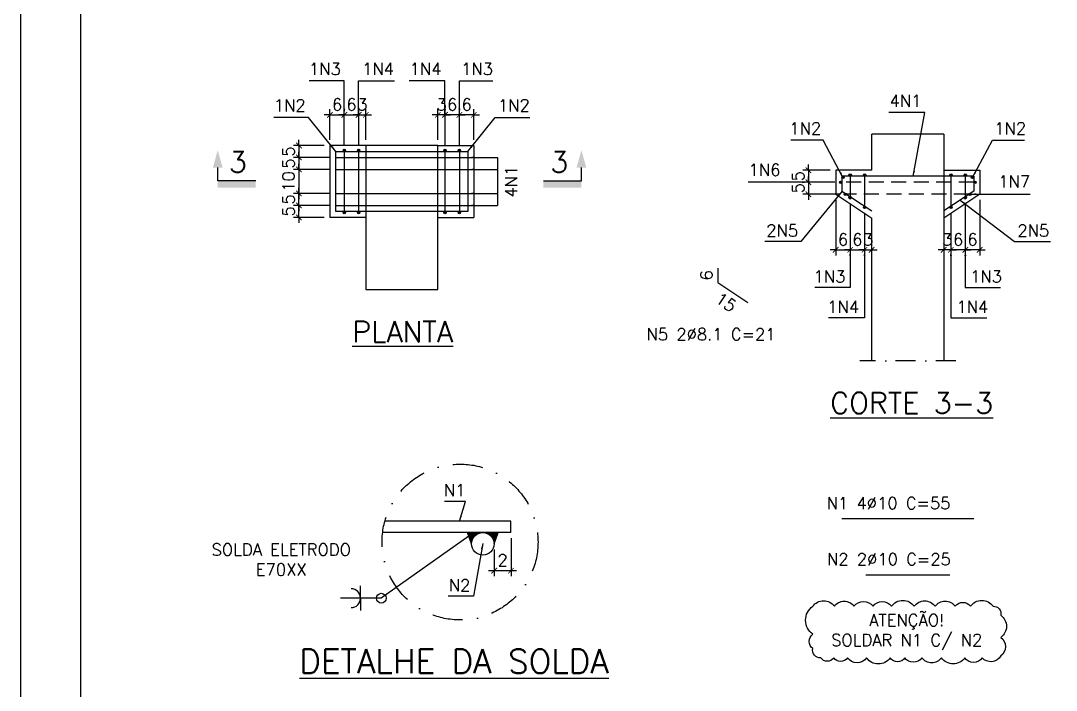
# Model space of a CAD drawing. Header units: centimetres. Extents: x 1658 to 19651, y 8294 to 11444.
# Drawn here: x 9541 to 10836, y 8985 to 9823 of the extents above; entities that cross this region are included whole.
import ezdxf

# ---------------------------------------------------------------- set-up
doc = ezdxf.new("R2010")
doc.units = ezdxf.units.CM
doc.header["$LTSCALE"] = 50
doc.header["$MEASUREMENT"] = 0
doc.header["$PDMODE"] = 67
for name, pattern in [('DASHDOT', [1, 0.5, -0.25, 0, -0.25]), ('DASHDOT2', [0.5, 0.25, -0.125, 0, -0.125]), ('HIDDEN', [0.375, 0.25, -0.125])]:
    doc.linetypes.add(name, pattern=pattern)
for name, color, linetype in [('FORMATO-PRECON', 2, 'Continuous'), ('HACHURAS-PRECON', 1, 'Continuous'), ('IND- CORTE-PRECON', 4, 'Continuous'), ('LINHA CENTRO-PRECON', 1, 'DASHDOT'), ('LINHA-01-PRECON', 1, 'Continuous'), ('LINHA-02-PRECON', 2, 'Continuous'), ('LINHA-03-PRECON', 3, 'Continuous'), ('LINHA-04-PRECON', 4, 'Continuous'), ('TEXTO-20-PRECON', 2, 'Continuous'), ('TEXTO-35-PRECON', 5, 'Continuous'), ('X1', 2, 'Continuous')]:
    doc.layers.add(name, color=color, linetype=linetype)
doc.styles.add('PRECON-ROMANS', font='romans.shx')
doc.styles.add('ROMANS', font='ROMANS.SHX', dxfattribs={"oblique": 15, "height": 3})
doc.styles.get("Standard").update_dxf_attribs({"font": 'romans.shx'})
doc.dimstyles.new('ESC50-50', dxfattribs={"dimscale": 50, "dimtxt": 0.2, "dimasz": 0.15, "dimexe": 0.15, "dimexo": 0.15, "dimgap": 0.08, "dimtad": 1, "dimdec": 1, "dimzin": 12, "dimdsep": 46, "dimtxsty": 'Standard', "dimblk": 'ARCHTICK', "dimcen": 0.09, "dimdle": 0.15, "dimclrd": 256, "dimclre": 256, "dimclrt": 2, "dimazin": 3, "dimtfac": 1, "dimtdec": 1, "dimtmove": 1, "dimatfit": 2, "dimfxl": 0.15, "dimtolj": 1, "dimtzin": 0, "dimarcsym": 0})
doc.dimstyles.new('ESC75-25', dxfattribs={"dimscale": 0, "dimtxt": 15, "dimasz": 7, "dimexe": 7, "dimexo": 7, "dimgap": 5.5, "dimtad": 1, "dimdec": 1, "dimlfac": 0.333333, "dimdsep": 46, "dimtxsty": 'Standard', "dimblk": 'ARCHTICK', "dimcen": 0.1, "dimdle": 7, "dimclrd": 256, "dimclre": 256, "dimclrt": 2, "dimadec": 0, "dimazin": 0, "dimtfac": 1, "dimtdec": 1, "dimtix": 1, "dimtmove": 2, "dimatfit": 3, "dimfxl": 1, "dimarcsym": 0})
doc.dimstyles.new('ESC75-75', dxfattribs={"dimscale": 0, "dimtxt": 15, "dimasz": 7, "dimexe": 7, "dimexo": 7, "dimgap": 5.5, "dimtad": 1, "dimdec": 1, "dimdsep": 46, "dimtxsty": 'Standard', "dimblk": 'ARCHTICK', "dimcen": 0.1, "dimdle": 7, "dimclrd": 256, "dimclre": 256, "dimclrt": 2, "dimadec": 0, "dimazin": 0, "dimtfac": 1, "dimtdec": 1, "dimtix": 1, "dimtmove": 2, "dimatfit": 3, "dimfxl": 1, "dimarcsym": 0})

# ---------------------------------------------------------------- blocks, each defined once
blk = doc.blocks.new('A$C2E607E54')
at = {"layer": 'FORMATO-PRECON'}
blk.add_lwpolyline([(0, 4200), (2970, 4200), (2970, 0), (0, 0)], close=True, dxfattribs=at)
at = {"layer": 'FORMATO-PRECON', "color": 6}
blk.add_lwpolyline([(100, 3950), (2870, 3950), (2870, 100), (100, 100)], close=True, dxfattribs=at)
blk = doc.blocks.new('_ArchTick')
at = {"color": 0, "linetype": 'ByBlock', "const_width": 0.15}
blk.add_lwpolyline([(-0.5, -0.5), (0.5, 0.5)], dxfattribs=at)
blk = doc.blocks.new('*D391')
at = {"layer": 'Defpoints', "color": 0, "transparency": 16777216}
for p in [(9927.5, 9667.2), (9888.8, 9652.2), (9935, 9652.2)]:
    blk.add_point(p, dxfattribs=at)
at = {"layer": 'LINHA-01-PRECON', "lineweight": -2, "transparency": 16777216}
for p, q in [((9888.8, 9667.2), (9888.8, 9674.2)), ((9920.5, 9667.2), (9881.8, 9667.2)), ((9888.8, 9667.2), (9888.8, 9652.2)), ((9928, 9652.2), (9881.8, 9652.2)), ((9888.8, 9652.2), (9888.8, 9645.2))]:
    blk.add_line(p, q, dxfattribs=at)
at = {"layer": 'LINHA-01-PRECON', "lineweight": -2, "transparency": 16777216, "xscale": 7, "yscale": 7, "zscale": 7}
for p, rotation in [((9888.8, 9667.2), 270), ((9888.8, 9652.2), 90)]:
    blk.add_blockref('_ArchTick', p, dxfattribs=dict(at, rotation=rotation))
at = {"layer": 'LINHA-01-PRECON', "color": 2, "transparency": 16777216, "insert": (9875.8, 9659.7), "char_height": 15, "attachment_point": 5, "rotation": 90}
blk.add_mtext('5', dxfattribs=at)
blk = doc.blocks.new('*D392')
at = {"layer": 'Defpoints', "color": 0, "transparency": 16777216}
for p in [(9935, 9652.2), (9888.8, 9637.2), (9935, 9637.2)]:
    blk.add_point(p, dxfattribs=at)
at = {"layer": 'LINHA-01-PRECON', "lineweight": -2, "transparency": 16777216}
for p, q in [((9928, 9652.2), (9881.8, 9652.2)), ((9888.8, 9652.2), (9888.8, 9659.2)), ((9888.8, 9652.2), (9888.8, 9637.2)), ((9928, 9637.2), (9881.8, 9637.2)), ((9888.8, 9637.2), (9888.8, 9630.2))]:
    blk.add_line(p, q, dxfattribs=at)
at = {"layer": 'LINHA-01-PRECON', "lineweight": -2, "transparency": 16777216, "xscale": 7, "yscale": 7, "zscale": 7}
for p, rotation in [((9888.8, 9652.2), 270), ((9888.8, 9637.2), 90)]:
    blk.add_blockref('_ArchTick', p, dxfattribs=dict(at, rotation=rotation))
at = {"layer": 'LINHA-01-PRECON', "color": 2, "transparency": 16777216, "insert": (9875.8, 9644.7), "char_height": 15, "attachment_point": 5, "rotation": 90}
blk.add_mtext('5', dxfattribs=at)
blk = doc.blocks.new('*D393')
at = {"layer": 'Defpoints', "color": 0, "transparency": 16777216}
for p in [(9935, 9637.2), (9888.8, 9607.2), (9935, 9607.2)]:
    blk.add_point(p, dxfattribs=at)
at = {"layer": 'LINHA-01-PRECON', "lineweight": -2, "transparency": 16777216}
for p, q in [((9928, 9637.2), (9881.8, 9637.2)), ((9888.8, 9637.2), (9888.8, 9644.2)), ((9888.8, 9637.2), (9888.8, 9607.2)), ((9928, 9607.2), (9881.8, 9607.2)), ((9888.8, 9607.2), (9888.8, 9600.2))]:
    blk.add_line(p, q, dxfattribs=at)
at = {"layer": 'LINHA-01-PRECON', "lineweight": -2, "transparency": 16777216, "xscale": 7, "yscale": 7, "zscale": 7}
for p, rotation in [((9888.8, 9637.2), 270), ((9888.8, 9607.2), 90)]:
    blk.add_blockref('_ArchTick', p, dxfattribs=dict(at, rotation=rotation))
at = {"layer": 'LINHA-01-PRECON', "color": 2, "transparency": 16777216, "insert": (9875.8, 9622.2), "char_height": 15, "attachment_point": 5, "rotation": 90}
blk.add_mtext('10', dxfattribs=at)
blk = doc.blocks.new('*D394')
at = {"layer": 'Defpoints', "color": 0, "transparency": 16777216}
for p in [(9945.5, 9705.5), (9927.5, 9667.2), (9945.5, 9661.2)]:
    blk.add_point(p, dxfattribs=at)
at = {"layer": 'LINHA-01-PRECON', "lineweight": -2, "transparency": 16777216}
for p, q in [((9927.5, 9705.5), (9920.5, 9705.5)), ((9927.5, 9674.2), (9927.5, 9712.5)), ((9927.5, 9705.5), (9945.5, 9705.5)), ((9945.5, 9668.2), (9945.5, 9712.5)), ((9945.5, 9705.5), (9952.5, 9705.5))]:
    blk.add_line(p, q, dxfattribs=at)
at = {"layer": 'LINHA-01-PRECON', "lineweight": -2, "transparency": 16777216, "xscale": 7, "yscale": 7, "zscale": 7}
blk.add_blockref('_ArchTick', (9927.5, 9705.5), dxfattribs=at)
at = {"layer": 'LINHA-01-PRECON', "lineweight": -2, "transparency": 16777216, "xscale": 7, "yscale": 7, "zscale": 7, "rotation": 180}
blk.add_blockref('_ArchTick', (9945.5, 9705.5), dxfattribs=at)
at = {"layer": 'LINHA-01-PRECON', "color": 2, "transparency": 16777216, "insert": (9936.5, 9718.5), "char_height": 15, "attachment_point": 5}
blk.add_mtext('6', dxfattribs=at)
blk = doc.blocks.new('*D395')
at = {"layer": 'Defpoints', "color": 0, "transparency": 16777216}
for p in [(9963.5, 9705.5), (9945.5, 9661.2), (9963.5, 9661.2)]:
    blk.add_point(p, dxfattribs=at)
at = {"layer": 'LINHA-01-PRECON', "lineweight": -2, "transparency": 16777216}
for p, q in [((9945.5, 9705.5), (9938.5, 9705.5)), ((9945.5, 9668.2), (9945.5, 9712.5)), ((9945.5, 9705.5), (9963.5, 9705.5)), ((9963.5, 9668.2), (9963.5, 9712.5)), ((9963.5, 9705.5), (9970.5, 9705.5))]:
    blk.add_line(p, q, dxfattribs=at)
at = {"layer": 'LINHA-01-PRECON', "lineweight": -2, "transparency": 16777216, "xscale": 7, "yscale": 7, "zscale": 7}
blk.add_blockref('_ArchTick', (9945.5, 9705.5), dxfattribs=at)
at = {"layer": 'LINHA-01-PRECON', "lineweight": -2, "transparency": 16777216, "xscale": 7, "yscale": 7, "zscale": 7, "rotation": 180}
blk.add_blockref('_ArchTick', (9963.5, 9705.5), dxfattribs=at)
at = {"layer": 'LINHA-01-PRECON', "color": 2, "transparency": 16777216, "insert": (9954.5, 9718.5), "char_height": 15, "attachment_point": 5}
blk.add_mtext('6', dxfattribs=at)
blk = doc.blocks.new('*D396')
at = {"layer": 'Defpoints', "color": 0, "transparency": 16777216}
for p in [(9972.5, 9705.5), (9963.5, 9661.2), (9972.5, 9667.2)]:
    blk.add_point(p, dxfattribs=at)
at = {"layer": 'LINHA-01-PRECON', "lineweight": -2, "transparency": 16777216}
for p, q in [((9963.5, 9705.5), (9956.5, 9705.5)), ((9963.5, 9668.2), (9963.5, 9712.5)), ((9963.5, 9705.5), (9972.5, 9705.5)), ((9972.5, 9674.2), (9972.5, 9712.5)), ((9972.5, 9705.5), (9979.5, 9705.5))]:
    blk.add_line(p, q, dxfattribs=at)
at = {"layer": 'LINHA-01-PRECON', "lineweight": -2, "transparency": 16777216, "xscale": 7, "yscale": 7, "zscale": 7}
blk.add_blockref('_ArchTick', (9963.5, 9705.5), dxfattribs=at)
at = {"layer": 'LINHA-01-PRECON', "lineweight": -2, "transparency": 16777216, "xscale": 7, "yscale": 7, "zscale": 7, "rotation": 180}
blk.add_blockref('_ArchTick', (9972.5, 9705.5), dxfattribs=at)
at = {"layer": 'LINHA-01-PRECON', "color": 2, "transparency": 16777216, "insert": (9968, 9718.5), "char_height": 15, "attachment_point": 5}
blk.add_mtext('3', dxfattribs=at)
blk = doc.blocks.new('IND-CORTE-')
at = {"layer": 'IND- CORTE-PRECON', "color": 1}
for p, q in [((-11.2, 63.5), (-33.6, 63.5)), ((-11.2, 0), (-11.2, 63.5))]:
    blk.add_line(p, q, dxfattribs=at)
for points in [[(-33.6, 71.5), (-62.5, 63.5), (-33.6, 55.4)], [(0, 0), (-11.2, 0), (0, 63.5), (-11.2, 63.5)]]:
    blk.add_solid(points, dxfattribs=at)
at = {"layer": 'IND- CORTE-PRECON', "linetype": 'Continuous', "style": 'ROMANS', "flags": 8}
blk.add_attdef('B', (-57.7, 9.1), '', height=35, dxfattribs=at)
blk = doc.blocks.new('*D397')
at = {"layer": 'Defpoints', "color": 0, "transparency": 16777216}
for p in [(10089.5, 9705.5), (10089.5, 9661.2), (10107.5, 9667.2)]:
    blk.add_point(p, dxfattribs=at)
at = {"layer": 'LINHA-01-PRECON', "lineweight": -2, "transparency": 16777216}
for p, q in [((10089.5, 9705.5), (10082.5, 9705.5)), ((10089.5, 9668.2), (10089.5, 9712.5)), ((10107.5, 9705.5), (10089.5, 9705.5)), ((10107.5, 9674.2), (10107.5, 9712.5)), ((10107.5, 9705.5), (10114.5, 9705.5))]:
    blk.add_line(p, q, dxfattribs=at)
at = {"layer": 'LINHA-01-PRECON', "lineweight": -2, "transparency": 16777216, "xscale": 7, "yscale": 7, "zscale": 7}
blk.add_blockref('_ArchTick', (10089.5, 9705.5), dxfattribs=at)
at = {"layer": 'LINHA-01-PRECON', "lineweight": -2, "transparency": 16777216, "xscale": 7, "yscale": 7, "zscale": 7, "rotation": 180}
blk.add_blockref('_ArchTick', (10107.5, 9705.5), dxfattribs=at)
at = {"layer": 'LINHA-01-PRECON', "color": 2, "transparency": 16777216, "insert": (10098.5, 9718.5), "char_height": 15, "attachment_point": 5}
blk.add_mtext('6', dxfattribs=at)
blk = doc.blocks.new('*D398')
at = {"layer": 'Defpoints', "color": 0, "transparency": 16777216}
for p in [(10071.5, 9705.5), (10071.5, 9661.2), (10089.5, 9661.2)]:
    blk.add_point(p, dxfattribs=at)
at = {"layer": 'LINHA-01-PRECON', "lineweight": -2, "transparency": 16777216}
for p, q in [((10071.5, 9705.5), (10064.5, 9705.5)), ((10071.5, 9668.2), (10071.5, 9712.5)), ((10089.5, 9705.5), (10071.5, 9705.5)), ((10089.5, 9668.2), (10089.5, 9712.5)), ((10089.5, 9705.5), (10096.5, 9705.5))]:
    blk.add_line(p, q, dxfattribs=at)
at = {"layer": 'LINHA-01-PRECON', "lineweight": -2, "transparency": 16777216, "xscale": 7, "yscale": 7, "zscale": 7}
blk.add_blockref('_ArchTick', (10071.5, 9705.5), dxfattribs=at)
at = {"layer": 'LINHA-01-PRECON', "lineweight": -2, "transparency": 16777216, "xscale": 7, "yscale": 7, "zscale": 7, "rotation": 180}
blk.add_blockref('_ArchTick', (10089.5, 9705.5), dxfattribs=at)
at = {"layer": 'LINHA-01-PRECON', "color": 2, "transparency": 16777216, "insert": (10080.5, 9718.5), "char_height": 15, "attachment_point": 5}
blk.add_mtext('6', dxfattribs=at)
blk = doc.blocks.new('*D399')
at = {"layer": 'Defpoints', "color": 0, "transparency": 16777216}
for p in [(10062.5, 9705.5), (10062.5, 9667.2), (10071.5, 9661.2)]:
    blk.add_point(p, dxfattribs=at)
at = {"layer": 'LINHA-01-PRECON', "lineweight": -2, "transparency": 16777216}
for p, q in [((10062.5, 9705.5), (10055.5, 9705.5)), ((10062.5, 9674.2), (10062.5, 9712.5)), ((10071.5, 9705.5), (10062.5, 9705.5)), ((10071.5, 9668.2), (10071.5, 9712.5)), ((10071.5, 9705.5), (10078.5, 9705.5))]:
    blk.add_line(p, q, dxfattribs=at)
at = {"layer": 'LINHA-01-PRECON', "lineweight": -2, "transparency": 16777216, "xscale": 7, "yscale": 7, "zscale": 7}
blk.add_blockref('_ArchTick', (10062.5, 9705.5), dxfattribs=at)
at = {"layer": 'LINHA-01-PRECON', "lineweight": -2, "transparency": 16777216, "xscale": 7, "yscale": 7, "zscale": 7, "rotation": 180}
blk.add_blockref('_ArchTick', (10071.5, 9705.5), dxfattribs=at)
at = {"layer": 'LINHA-01-PRECON', "color": 2, "transparency": 16777216, "insert": (10067, 9718.5), "char_height": 15, "attachment_point": 5}
blk.add_mtext('3', dxfattribs=at)
blk = doc.blocks.new('*D400')
at = {"layer": 'Defpoints', "color": 0, "linetype": 'Continuous', "transparency": 16777216}
for p in [(10412.8, 9495.8, 0), (10412.8, 9495.8), (10450.3, 9470.8, 0)]:
    blk.add_point(p, dxfattribs=at)
at = {"layer": 'LINHA-01-PRECON', "color": 2, "linetype": 'Continuous', "transparency": 16777216, "insert": (10422.7, 9471.1), "char_height": 15, "attachment_point": 5, "rotation": 326.3099}
blk.add_mtext('15', dxfattribs=at)
blk = doc.blocks.new('*D401')
at = {"layer": 'Defpoints', "color": 0, "linetype": 'Continuous', "transparency": 16777216}
for p in [(10412.8, 9513.7, 0), (10412.8, 9513.7), (10412.8, 9495.8)]:
    blk.add_point(p, dxfattribs=at)
at = {"layer": 'LINHA-01-PRECON', "color": 2, "linetype": 'Continuous', "transparency": 16777216, "insert": (10398.4, 9504.7), "char_height": 15, "attachment_point": 5, "rotation": 90}
blk.add_mtext('6', dxfattribs=at)
blk = doc.blocks.new('*D402')
at = {"layer": 'Defpoints', "color": 0, "transparency": 16777216}
for p in [(10560.1, 9636.2, 0), (10526, 9621.2), (10566.1, 9621.2, 0)]:
    blk.add_point(p, dxfattribs=at)
at = {"layer": 'LINHA-01-PRECON', "lineweight": -2, "transparency": 16777216}
for p, q in [((10553.1, 9636.2), (10519, 9636.2)), ((10526, 9636.2), (10526, 9643.2)), ((10526, 9636.2), (10526, 9621.2)), ((10559.1, 9621.2), (10519, 9621.2)), ((10526, 9621.2), (10526, 9614.2))]:
    blk.add_line(p, q, dxfattribs=at)
at = {"layer": 'LINHA-01-PRECON', "lineweight": -2, "transparency": 16777216, "xscale": 7, "yscale": 7, "zscale": 7}
for p, rotation in [((10526, 9636.2), 270), ((10526, 9621.2), 90)]:
    blk.add_blockref('_ArchTick', p, dxfattribs=dict(at, rotation=rotation))
at = {"layer": 'LINHA-01-PRECON', "color": 2, "transparency": 16777216, "insert": (10513, 9628.7), "char_height": 15, "attachment_point": 5, "rotation": 90}
blk.add_mtext('5', dxfattribs=at)
blk = doc.blocks.new('*D403')
at = {"layer": 'Defpoints', "color": 0, "transparency": 16777216}
for p in [(10566.1, 9621.2, 0), (10526, 9606.2), (10572.2, 9606.2, 0)]:
    blk.add_point(p, dxfattribs=at)
at = {"layer": 'LINHA-01-PRECON', "lineweight": -2, "transparency": 16777216}
for p, q in [((10526, 9621.2), (10526, 9628.2)), ((10559.1, 9621.2), (10519, 9621.2)), ((10526, 9621.2), (10526, 9606.2)), ((10565.2, 9606.2), (10519, 9606.2)), ((10526, 9606.2), (10526, 9599.2))]:
    blk.add_line(p, q, dxfattribs=at)
at = {"layer": 'LINHA-01-PRECON', "lineweight": -2, "transparency": 16777216, "xscale": 7, "yscale": 7, "zscale": 7}
for p, rotation in [((10526, 9621.2), 270), ((10526, 9606.2), 90)]:
    blk.add_blockref('_ArchTick', p, dxfattribs=dict(at, rotation=rotation))
at = {"layer": 'LINHA-01-PRECON', "color": 2, "transparency": 16777216, "insert": (10513, 9613.7), "char_height": 15, "attachment_point": 5, "rotation": 90}
blk.add_mtext('5', dxfattribs=at)
blk = doc.blocks.new('*D404')
at = {"layer": 'Defpoints', "color": 0, "transparency": 16777216}
for p in [(10560.1, 9606.2, 0), (10578.1, 9601.7, 0), (10578.1, 9536.6)]:
    blk.add_point(p, dxfattribs=at)
at = {"layer": 'LINHA-01-PRECON', "lineweight": -2, "transparency": 16777216}
for p, q in [((10560.1, 9599.2), (10560.1, 9529.6)), ((10578.1, 9594.7), (10578.1, 9529.6)), ((10560.1, 9536.6), (10553.1, 9536.6)), ((10560.1, 9536.6), (10578.1, 9536.6)), ((10578.1, 9536.6), (10585.1, 9536.6))]:
    blk.add_line(p, q, dxfattribs=at)
at = {"layer": 'LINHA-01-PRECON', "lineweight": -2, "transparency": 16777216, "xscale": 7, "yscale": 7, "zscale": 7}
blk.add_blockref('_ArchTick', (10560.1, 9536.6), dxfattribs=at)
at = {"layer": 'LINHA-01-PRECON', "lineweight": -2, "transparency": 16777216, "xscale": 7, "yscale": 7, "zscale": 7, "rotation": 180}
blk.add_blockref('_ArchTick', (10578.1, 9536.6), dxfattribs=at)
at = {"layer": 'LINHA-01-PRECON', "color": 2, "transparency": 16777216, "insert": (10569.1, 9549.6), "char_height": 15, "attachment_point": 5}
blk.add_mtext('6', dxfattribs=at)
blk = doc.blocks.new('*D405')
at = {"layer": 'Defpoints', "color": 0, "transparency": 16777216}
for p in [(10578.1, 9601.7, 0), (10596.1, 9589.7, 0), (10596.1, 9536.6)]:
    blk.add_point(p, dxfattribs=at)
at = {"layer": 'LINHA-01-PRECON', "lineweight": -2, "transparency": 16777216}
for p, q in [((10578.1, 9594.7), (10578.1, 9529.6)), ((10596.1, 9582.7), (10596.1, 9529.6)), ((10578.1, 9536.6), (10571.1, 9536.6)), ((10578.1, 9536.6), (10596.1, 9536.6)), ((10596.1, 9536.6), (10603.1, 9536.6))]:
    blk.add_line(p, q, dxfattribs=at)
at = {"layer": 'LINHA-01-PRECON', "lineweight": -2, "transparency": 16777216, "xscale": 7, "yscale": 7, "zscale": 7}
blk.add_blockref('_ArchTick', (10578.1, 9536.6), dxfattribs=at)
at = {"layer": 'LINHA-01-PRECON', "lineweight": -2, "transparency": 16777216, "xscale": 7, "yscale": 7, "zscale": 7, "rotation": 180}
blk.add_blockref('_ArchTick', (10596.1, 9536.6), dxfattribs=at)
at = {"layer": 'LINHA-01-PRECON', "color": 2, "transparency": 16777216, "insert": (10587.1, 9549.6), "char_height": 15, "attachment_point": 5}
blk.add_mtext('6', dxfattribs=at)
blk = doc.blocks.new('*D406')
at = {"layer": 'Defpoints', "color": 0, "transparency": 16777216}
for p in [(10596.1, 9589.7, 0), (10605.1, 9536.6), (10605.1, 9536.6)]:
    blk.add_point(p, dxfattribs=at)
at = {"layer": 'LINHA-01-PRECON', "lineweight": -2, "transparency": 16777216}
for p, q in [((10596.1, 9582.7), (10596.1, 9529.6)), ((10596.1, 9536.6), (10589.1, 9536.6)), ((10596.1, 9536.6), (10605.1, 9536.6)), ((10605.1, 9536.6), (10612.1, 9536.6))]:
    blk.add_line(p, q, dxfattribs=at)
at = {"layer": 'LINHA-01-PRECON', "lineweight": -2, "transparency": 16777216, "xscale": 7, "yscale": 7, "zscale": 7}
blk.add_blockref('_ArchTick', (10596.1, 9536.6), dxfattribs=at)
at = {"layer": 'LINHA-01-PRECON', "lineweight": -2, "transparency": 16777216, "xscale": 7, "yscale": 7, "zscale": 7, "rotation": 180}
blk.add_blockref('_ArchTick', (10605.1, 9536.6), dxfattribs=at)
at = {"layer": 'LINHA-01-PRECON', "color": 2, "transparency": 16777216, "insert": (10600.6, 9549.6), "char_height": 15, "attachment_point": 5}
blk.add_mtext('3', dxfattribs=at)
blk = doc.blocks.new('*D407')
at = {"layer": 'Defpoints', "color": 0, "transparency": 16777216}
for p in [(10722.1, 9601.7, 0), (10740.1, 9606.2, 0), (10722.1, 9536.6)]:
    blk.add_point(p, dxfattribs=at)
at = {"layer": 'LINHA-01-PRECON', "lineweight": -2, "transparency": 16777216}
for p, q in [((10740.1, 9599.2), (10740.1, 9529.6)), ((10722.1, 9594.7), (10722.1, 9529.6)), ((10722.1, 9536.6), (10715.1, 9536.6)), ((10740.1, 9536.6), (10722.1, 9536.6)), ((10740.1, 9536.6), (10747.1, 9536.6))]:
    blk.add_line(p, q, dxfattribs=at)
at = {"layer": 'LINHA-01-PRECON', "lineweight": -2, "transparency": 16777216, "xscale": 7, "yscale": 7, "zscale": 7}
blk.add_blockref('_ArchTick', (10722.1, 9536.6), dxfattribs=at)
at = {"layer": 'LINHA-01-PRECON', "lineweight": -2, "transparency": 16777216, "xscale": 7, "yscale": 7, "zscale": 7, "rotation": 180}
blk.add_blockref('_ArchTick', (10740.1, 9536.6), dxfattribs=at)
at = {"layer": 'LINHA-01-PRECON', "color": 2, "transparency": 16777216, "insert": (10731.1, 9549.6), "char_height": 15, "attachment_point": 5}
blk.add_mtext('6', dxfattribs=at)
blk = doc.blocks.new('*D408')
at = {"layer": 'Defpoints', "color": 0, "transparency": 16777216}
for p in [(10722.1, 9601.7, 0), (10704.1, 9589.7, 0), (10704.1, 9536.6)]:
    blk.add_point(p, dxfattribs=at)
at = {"layer": 'LINHA-01-PRECON', "lineweight": -2, "transparency": 16777216}
for p, q in [((10722.1, 9594.7), (10722.1, 9529.6)), ((10704.1, 9582.7), (10704.1, 9529.6)), ((10704.1, 9536.6), (10697.1, 9536.6)), ((10722.1, 9536.6), (10704.1, 9536.6)), ((10722.1, 9536.6), (10729.1, 9536.6))]:
    blk.add_line(p, q, dxfattribs=at)
at = {"layer": 'LINHA-01-PRECON', "lineweight": -2, "transparency": 16777216, "xscale": 7, "yscale": 7, "zscale": 7}
blk.add_blockref('_ArchTick', (10704.1, 9536.6), dxfattribs=at)
at = {"layer": 'LINHA-01-PRECON', "lineweight": -2, "transparency": 16777216, "xscale": 7, "yscale": 7, "zscale": 7, "rotation": 180}
blk.add_blockref('_ArchTick', (10722.1, 9536.6), dxfattribs=at)
at = {"layer": 'LINHA-01-PRECON', "color": 2, "transparency": 16777216, "insert": (10713.1, 9549.6), "char_height": 15, "attachment_point": 5}
blk.add_mtext('6', dxfattribs=at)
blk = doc.blocks.new('*D409')
at = {"layer": 'Defpoints', "color": 0, "transparency": 16777216}
for p in [(10704.1, 9589.7, 0), (10695.1, 9536.6), (10695.1, 9536.6)]:
    blk.add_point(p, dxfattribs=at)
at = {"layer": 'LINHA-01-PRECON', "lineweight": -2, "transparency": 16777216}
for p, q in [((10704.1, 9582.7), (10704.1, 9529.6)), ((10695.1, 9536.6), (10688.1, 9536.6)), ((10704.1, 9536.6), (10695.1, 9536.6)), ((10704.1, 9536.6), (10711.1, 9536.6))]:
    blk.add_line(p, q, dxfattribs=at)
at = {"layer": 'LINHA-01-PRECON', "lineweight": -2, "transparency": 16777216, "xscale": 7, "yscale": 7, "zscale": 7}
blk.add_blockref('_ArchTick', (10695.1, 9536.6), dxfattribs=at)
at = {"layer": 'LINHA-01-PRECON', "lineweight": -2, "transparency": 16777216, "xscale": 7, "yscale": 7, "zscale": 7, "rotation": 180}
blk.add_blockref('_ArchTick', (10704.1, 9536.6), dxfattribs=at)
at = {"layer": 'LINHA-01-PRECON', "color": 2, "transparency": 16777216, "insert": (10699.6, 9549.6), "char_height": 15, "attachment_point": 5}
blk.add_mtext('3', dxfattribs=at)
blk = doc.blocks.new('*D410')
at = {"layer": 'Defpoints', "color": 0, "transparency": 16777216}
for p in [(10154, 9182.9), (10132.9, 9168.8), (10154, 9135.2)]:
    blk.add_point(p, dxfattribs=at)
at = {"layer": 'LINHA-01-PRECON', "lineweight": -2, "transparency": 16777216}
for p, q in [((10154, 9175.9), (10154, 9128.2)), ((10132.9, 9161.8), (10132.9, 9128.2)), ((10125.9, 9135.2), (10161, 9135.2))]:
    blk.add_line(p, q, dxfattribs=at)
at = {"layer": 'LINHA-01-PRECON', "lineweight": -2, "transparency": 16777216, "xscale": 7, "yscale": 7, "zscale": 7, "rotation": 180}
blk.add_blockref('_ArchTick', (10132.9, 9135.2), dxfattribs=at)
at = {"layer": 'LINHA-01-PRECON', "lineweight": -2, "transparency": 16777216, "xscale": 7, "yscale": 7, "zscale": 7}
blk.add_blockref('_ArchTick', (10154, 9135.2), dxfattribs=at)
at = {"layer": 'LINHA-01-PRECON', "color": 2, "transparency": 16777216, "insert": (10143.5, 9148.2), "char_height": 15, "attachment_point": 5}
blk.add_mtext('2', dxfattribs=at)
blk = doc.blocks.new('*D411')
at = {"layer": 'Defpoints', "color": 0, "transparency": 16777216}
for p in [(9888.8, 9592.2), (9935, 9592.2), (9927.5, 9577.2)]:
    blk.add_point(p, dxfattribs=at)
at = {"layer": 'LINHA-01-PRECON', "lineweight": -2, "transparency": 16777216}
for p, q in [((9888.8, 9592.2), (9888.8, 9599.2)), ((9928, 9592.2), (9881.8, 9592.2)), ((9888.8, 9577.2), (9888.8, 9592.2)), ((9920.5, 9577.2), (9881.8, 9577.2)), ((9888.8, 9577.2), (9888.8, 9570.2))]:
    blk.add_line(p, q, dxfattribs=at)
at = {"layer": 'LINHA-01-PRECON', "lineweight": -2, "transparency": 16777216, "xscale": 7, "yscale": 7, "zscale": 7}
for p, rotation in [((9888.8, 9592.2), 270), ((9888.8, 9577.2), 90)]:
    blk.add_blockref('_ArchTick', p, dxfattribs=dict(at, rotation=rotation))
at = {"layer": 'LINHA-01-PRECON', "color": 2, "transparency": 16777216, "insert": (9875.8, 9584.7), "char_height": 15, "attachment_point": 5, "rotation": 90}
blk.add_mtext('5', dxfattribs=at)
blk = doc.blocks.new('*D412')
at = {"layer": 'Defpoints', "color": 0, "transparency": 16777216}
for p in [(9888.8, 9607.3), (9935, 9607.3), (9935, 9592.2)]:
    blk.add_point(p, dxfattribs=at)
at = {"layer": 'LINHA-01-PRECON', "lineweight": -2, "transparency": 16777216}
for p, q in [((9888.8, 9607.3), (9888.8, 9614.3)), ((9928, 9607.3), (9881.8, 9607.3)), ((9888.8, 9592.2), (9888.8, 9607.3)), ((9928, 9592.2), (9881.8, 9592.2)), ((9888.8, 9592.2), (9888.8, 9585.2))]:
    blk.add_line(p, q, dxfattribs=at)
at = {"layer": 'LINHA-01-PRECON', "lineweight": -2, "transparency": 16777216, "xscale": 7, "yscale": 7, "zscale": 7}
for p, rotation in [((9888.8, 9607.3), 270), ((9888.8, 9592.2), 90)]:
    blk.add_blockref('_ArchTick', p, dxfattribs=dict(at, rotation=rotation))
at = {"layer": 'LINHA-01-PRECON', "color": 2, "transparency": 16777216, "insert": (9875.8, 9599.7), "char_height": 15, "attachment_point": 5, "rotation": 90}
blk.add_mtext('5', dxfattribs=at)

msp = doc.modelspace()

# ---------------------------------------------------------------- hatches: boundary and pattern name
at = {"layer": 'LINHA-01-PRECON', "linetype": 'Continuous'}
h = msp.add_hatch(color=256, dxfattribs=at)
h.dxf.hatch_style = 1
edge = h.paths.add_edge_path()
edge.add_arc((9945.47, 9661.21), 1.5, 0, 360)
h = msp.add_hatch(color=256, dxfattribs=at)
h.dxf.hatch_style = 1
edge = h.paths.add_edge_path()
edge.add_arc((9963.47, 9661.21), 1.5, 0, 360)
h = msp.add_hatch(color=256, dxfattribs=at)
h.dxf.hatch_style = 1
edge = h.paths.add_edge_path()
edge.add_arc((10071.45, 9661.21), 1.5, 0, 360)
h = msp.add_hatch(color=256, dxfattribs=at)
h.dxf.hatch_style = 1
edge = h.paths.add_edge_path()
edge.add_arc((10089.45, 9661.21), 1.5, 0, 360)
h = msp.add_hatch(color=256, dxfattribs=at)
h.dxf.hatch_style = 1
edge = h.paths.add_edge_path()
edge.add_arc((10566.14, 9621.19), 1.5, 0, 360)
h = msp.add_hatch(color=256, dxfattribs=at)
h.dxf.hatch_style = 1
edge = h.paths.add_edge_path()
edge.add_arc((10569.14, 9627.19), 1.5, 0, 360)
h = msp.add_hatch(color=256, dxfattribs=at)
h.dxf.hatch_style = 1
edge = h.paths.add_edge_path()
edge.add_arc((10578.14, 9630.19), 1.5, 0, 360)
h = msp.add_hatch(color=256, dxfattribs=at)
h.dxf.hatch_style = 1
edge = h.paths.add_edge_path()
edge.add_arc((10596.14, 9630.19), 1.5, 0, 360)
h = msp.add_hatch(color=256, dxfattribs=at)
h.dxf.hatch_style = 1
edge = h.paths.add_edge_path()
edge.add_arc((10704.14, 9630.19), 1.5, 0, 360)
h = msp.add_hatch(color=256, dxfattribs=at)
h.dxf.hatch_style = 1
edge = h.paths.add_edge_path()
edge.add_arc((10722.14, 9630.19), 1.5, 0, 360)
h = msp.add_hatch(color=256, dxfattribs=at)
h.dxf.hatch_style = 1
edge = h.paths.add_edge_path()
edge.add_arc((10731.14, 9627.19), 1.5, 0, 360)
h = msp.add_hatch(color=256, dxfattribs=at)
h.dxf.hatch_style = 1
edge = h.paths.add_edge_path()
edge.add_arc((10734.14, 9621.19), 1.5, 0, 360)
h = msp.add_hatch(color=256, dxfattribs=at)
h.dxf.hatch_style = 1
edge = h.paths.add_edge_path()
edge.add_arc((10572.16, 9606.19), 1.5, 0, 360)
h = msp.add_hatch(color=256, dxfattribs=at)
h.dxf.hatch_style = 1
edge = h.paths.add_edge_path()
edge.add_arc((10578.14, 9601.71), 1.5, 0, 360)
h = msp.add_hatch(color=256, dxfattribs=at)
h.dxf.hatch_style = 1
edge = h.paths.add_edge_path()
edge.add_arc((10722.14, 9601.71), 1.5, 0, 360)
h = msp.add_hatch(color=256, dxfattribs=at)
h.dxf.hatch_style = 1
edge = h.paths.add_edge_path()
edge.add_arc((10728.11, 9606.19), 1.5, 0, 360)
h = msp.add_hatch(color=256, dxfattribs=at)
h.dxf.hatch_style = 1
edge = h.paths.add_edge_path()
edge.add_arc((9945.47, 9583.21), 1.5, 0, 360)
h = msp.add_hatch(color=256, dxfattribs=at)
h.dxf.hatch_style = 1
edge = h.paths.add_edge_path()
edge.add_arc((9963.47, 9583.21), 1.5, 0, 360)
h = msp.add_hatch(color=256, dxfattribs=at)
h.dxf.hatch_style = 1
edge = h.paths.add_edge_path()
edge.add_arc((10071.45, 9583.21), 1.5, 0, 360)
h = msp.add_hatch(color=256, dxfattribs=at)
h.dxf.hatch_style = 1
edge = h.paths.add_edge_path()
edge.add_arc((10089.45, 9583.21), 1.5, 0, 360)
h = msp.add_hatch(color=256, dxfattribs=at)
h.dxf.hatch_style = 1
edge = h.paths.add_edge_path()
edge.add_arc((10596.14, 9589.71), 1.5, 0, 360)
h = msp.add_hatch(color=256, dxfattribs=at)
h.dxf.hatch_style = 1
edge = h.paths.add_edge_path()
edge.add_arc((10704.14, 9589.71), 1.5, 0, 360)
at = {"layer": 'LINHA-01-PRECON'}
h = msp.add_hatch(dxfattribs=at)
h.set_pattern_fill('ANSI31', color=256, scale=8.4375, style=0)
h.set_pattern_definition([(45, (5097.224, 8680.7817), (-0.74577668, 0.74577668), [])])
h.paths.add_polyline_path([(10099.77, 9182.94), (10104.68, 9168.81, -0.4142136), (10118.81, 9182.94)])
h.paths.add_polyline_path([(10118.81, 9182.94, -0.4142136), (10132.94, 9168.81), (10137.85, 9182.94)])

# ---------------------------------------------------------------- linework, layer by layer
at = {"layer": 'LINHA CENTRO-PRECON', "extrusion": (0, 1, 0)}
msp.add_line((10710.14, 9397.91, -0.05), (10590.14, 9397.91, -0.05), dxfattribs=at)
at = {"layer": 'LINHA-01-PRECON', "color": 1}
msp.add_lwpolyline([(10101.36, 9178.36), (9991.73, 9100.72), (9940.91, 9100.72)], dxfattribs=at)
at = {"layer": 'LINHA-01-PRECON', "linetype": 'Continuous', "elevation": -0.05}
msp.add_lwpolyline([(10531.47, 9090.54, -0.5205671), (10558.42, 9090.54, -0.5205671), (10582.86, 9090.54, -0.5205671), (10606.73, 9090.54, -0.5205671), (10629.77, 9090.54, -0.5205671), (10658.13, 9090.54, -0.5205671), (10684.32, 9090.54, -0.5205671), (10709.47, 9090.54, -0.5205671), (10728.59, 9090.54, -0.5205671), (10756.87, 9090.54, -0.5205671), (10766.37, 9079.35, -0.5205671), (10766.37, 9051.68, -0.5205671), (10766.37, 9028.43, -0.5205671), (10743.32, 9026.06, -0.5205671), (10721.43, 9026.06, -0.5205671), (10692.36, 9026.06, -0.5205671), (10667.86, 9026.06, -0.5205671), (10646.59, 9026.06, -0.5205671), (10628.09, 9026.06, -0.5205671), (10598.75, 9026.06, -0.5205671), (10574.74, 9026.06, -0.5205671), (10557.74, 9026.06, -0.5205671), (10541.36, 9026.06, -0.5205671), (10531.47, 9037.8, -0.5205671), (10531.47, 9055.55, -0.5205671)], format="xyb", close=True, dxfattribs=at)
at = {"layer": 'LINHA-01-PRECON', "linetype": 'Continuous'}
for centre in [(9945.47, 9661.21), (9963.47, 9661.21), (10071.45, 9661.21), (10089.45, 9661.21), (10566.14, 9621.19, -0.05), (10569.14, 9627.19, -0.05), (10578.14, 9630.19, -0.05), (10596.14, 9630.19, -0.05), (10704.14, 9630.19, -0.05), (10722.14, 9630.19, -0.05), (10731.14, 9627.19, -0.05), (10734.14, 9621.19, -0.05), (10572.16, 9606.19, -0.05), (10578.14, 9601.71, -0.05), (10722.14, 9601.71, -0.05), (10728.11, 9606.19, -0.05), (9945.47, 9583.21), (9963.47, 9583.21), (10071.45, 9583.21), (10089.45, 9583.21), (10596.14, 9589.71, -0.05), (10704.14, 9589.71, -0.05)]:
    msp.add_circle(centre, 1.5, dxfattribs=at)
at = {"layer": 'LINHA-01-PRECON', "color": 1, "linetype": 'DASHDOT2', "ltscale": 3}
msp.add_circle((10090.26, 9170.99), 97.5, dxfattribs=at)
at = {"layer": 'LINHA-02-PRECON', "extrusion": (0, 1, 0)}
for p, q in [((10605.14, 9636.19, -0.05), (10605.14, 9681.19, -0.05)), ((10695.14, 9681.19, -0.05), (10605.14, 9681.19, -0.05)), ((10695.14, 9681.19, -0.05), (10695.14, 9397.91, -0.05)), ((10560.14, 9636.19, -0.05), (10560.14, 9606.19, -0.05)), ((10605.14, 9636.19, -0.05), (10560.14, 9636.19, -0.05)), ((10695.14, 9636.19, -0.05), (10740.14, 9636.19, -0.05)), ((10740.14, 9636.19, -0.05), (10740.14, 9606.19, -0.05)), ((10560.14, 9606.19, -0.05), (10605.14, 9576.19, -0.05)), ((10740.14, 9606.19, -0.05), (10695.14, 9576.19, -0.05)), ((10605.14, 9397.91, -0.05), (10605.14, 9576.19, -0.05))]:
    msp.add_line(p, q, dxfattribs=at)
at = {"layer": 'LINHA-02-PRECON'}
for p, q in [((9972.46, 9667.21), (9927.47, 9667.21)), ((9927.47, 9667.21), (9927.47, 9577.21)), ((9972.46, 9667.21), (9972.46, 9487.1)), ((10062.46, 9667.21), (9972.46, 9667.21)), ((10062.46, 9487.1), (10062.46, 9667.21)), ((10062.46, 9667.21), (10107.45, 9667.21)), ((10107.45, 9667.21), (10107.45, 9577.21)), ((9972.47, 9577.21), (9927.47, 9577.21)), ((10062.45, 9577.21), (10107.45, 9577.21)), ((9972.46, 9487.1), (10062.46, 9487.1)), ((10062.45, 9487.1), (10062.45, 9487.1)), ((9965.81, 9100.72), (9965.81, 9116.11)), ((9965.81, 9100.72), (9965.81, 9085.33))]:
    msp.add_line(p, q, dxfattribs=at)
msp.add_circle((9991.73, 9100.72), 6.11, dxfattribs=at)
msp.add_arc((9953.96, 9100.72), 11.84, 270.31864, 89.68136, dxfattribs=at)
at = {"layer": 'LINHA-03-PRECON'}
for p, q in [((10153.97, 9197.07), (9996.31, 9197.07)), ((10153.97, 9182.94), (10153.97, 9197.07)), ((10153.97, 9182.94), (9993.49, 9182.94)), ((10104.68, 9168.81), (10099.77, 9182.94)), ((10127.33, 9182.94), (10127.33, 9182.94)), ((10132.94, 9168.81), (10137.85, 9182.94))]:
    msp.add_line(p, q, dxfattribs=at)
msp.add_circle((10118.81, 9168.81), 14.13, dxfattribs=at)
at = {"layer": 'LINHA-04-PRECON'}
for p, q in [((9934.97, 9652.21), (10099.95, 9652.21)), ((9945.47, 9659.71), (9945.47, 9584.71)), ((9963.47, 9659.71), (9963.47, 9584.71)), ((10071.45, 9659.71), (10071.45, 9584.71)), ((10089.45, 9659.71), (10089.45, 9584.71)), ((9934.97, 9637.16), (10099.95, 9637.16)), ((9934.97, 9607.21), (10099.95, 9607.21)), ((9934.97, 9592.16), (10099.95, 9592.16)), ((10597.64, 9130.03, -0.05), (10702.64, 9130.03, -0.05))]:
    msp.add_line(p, q, dxfattribs=at)
at = {"layer": 'LINHA-04-PRECON', "extrusion": (0, 1, 0)}
for p, q in [((10567.64, 9628.69, -0.05), (10567.64, 9610.21, -0.05)), ((10732.64, 9628.69, -0.05), (10567.64, 9628.69, -0.05)), ((10578.14, 9628.69, -0.05), (10578.14, 9603.21, -0.05)), ((10596.14, 9628.69, -0.05), (10596.14, 9591.21, -0.05)), ((10704.14, 9628.69, -0.05), (10704.14, 9591.21, -0.05)), ((10722.14, 9628.69, -0.05), (10722.14, 9603.21, -0.05)), ((10732.64, 9628.69, -0.05), (10732.64, 9610.21, -0.05)), ((10567.64, 9610.21, -0.05), (10605.14, 9585.21, -0.05)), ((10732.64, 9610.21, -0.05), (10695.14, 9585.21, -0.05)), ((10412.75, 9513.67, -0.05), (10412.75, 9495.78, -0.05)), ((10412.75, 9495.78, -0.05), (10450.25, 9470.78, -0.05)), ((10732.64, 9200.14, -0.05), (10567.64, 9200.14, -0.05))]:
    msp.add_line(p, q, dxfattribs=at)
at = {"layer": 'LINHA-04-PRECON', "linetype": 'HIDDEN', "ltscale": 1.5, "extrusion": (0, 1, 0)}
for p, q in [((10732.64, 9621.19, -0.05), (10567.64, 9621.19, -0.05)), ((10726.61, 9606.19, -0.05), (10573.66, 9606.19, -0.05))]:
    msp.add_line(p, q, dxfattribs=at)
at = {"layer": 'LINHA-04-PRECON'}
msp.add_lwpolyline([(9934.97, 9659.71), (10099.95, 9659.71), (10099.95, 9584.66), (9934.97, 9584.66)], close=True, dxfattribs=at)

# ---------------------------------------------------------------- block references
at = {"layer": 'HACHURAS-PRECON', "xscale": 0.7499999999999996, "yscale": 0.7499999999999996, "zscale": 0.7499999999999996}
msp.add_blockref('A$C2E607E54', (9540.86, 8293.94), dxfattribs=at)
at = {"layer": 'TEXTO-35-PRECON', "linetype": 'ByBlock'}
ref = msp.add_blockref('IND-CORTE-', (9834.85, 9614.4), dxfattribs=dict(at, xscale=-0.75, yscale=0.75, zscale=0.75, rotation=90))
ref.add_attrib('B', '3', (9801.18, 9633.31), dxfattribs={"layer": 'IND- CORTE-PRECON', "color": 5, "linetype": 'Continuous', "height": 26.25, "style": 'ROMANS', "flags": 8})
ref = msp.add_blockref('IND-CORTE-', (10194.48, 9614.4), dxfattribs=dict(at, xscale=0.75, yscale=0.75, zscale=0.75, rotation=270))
ref.add_attrib('B', '3', (10203.15, 9633.31), dxfattribs={"layer": 'IND- CORTE-PRECON', "color": 5, "linetype": 'Continuous', "height": 26.25, "style": 'ROMANS', "flags": 8})

# ---------------------------------------------------------------- texts
at = {"layer": 'LINHA-01-PRECON', "color": 2, "linetype": 'Continuous', "char_height": 15, "attachment_point": 5}
for s, insert in [('1N3', (9921.18, 9762.91)), ('1N4', (9987.78, 9762.91)), ('1N4', (10047.14, 9762.91)), ('1N3', (10111.5, 9762.91)), ('4N1', (10647.38, 9723.16, -0.05)), ('1N2', (9877.34, 9717.4)), ('1N2', (10157.58, 9717.4)), ('1N2', (10522, 9688.54)), ('1N2', (10778.27, 9688.54)), ('1N6', (10471.03, 9636.69)), ('1N7', (10783.34, 9622.19, -0.05)), ('2N5', (10493.14, 9560.66, -0.05)), ('2N5', (10807.13, 9560.66, -0.05)), ('1N3', (10552.28, 9503.31)), ('1N3', (10747.99, 9503.31)), ('1N4', (10569.37, 9465.18)), ('1N4', (10730.9, 9465.18)), ('{\\C4;ATENÇÃO!\\P}SOLDAR N1 C/ N2', (10648.85, 9058.32, -0.05))]:
    msp.add_mtext(s, dxfattribs=dict(at, insert=insert))
at = {"layer": 'LINHA-01-PRECON', "color": 2, "linetype": 'Continuous', "insert": (10154.21, 9622.18), "char_height": 15, "attachment_point": 5, "rotation": 90}
msp.add_mtext('4N1', dxfattribs=at)
at = {"layer": 'LINHA-01-PRECON', "color": 4, "attachment_point": 5}
for s, insert, char_height in [('{\\LPLANTA}', (10018.47, 9434.34, -0.02), 26.25), ('{\\LCORTE 3-3}', (10655.06, 9344.77, -0.05), 26.25), ('\\A1;{\\LDETALHE DA SOLDA}', (10082.88, 9021.75), 30)]:
    msp.add_mtext(s, dxfattribs=dict(at, insert=insert, char_height=char_height))
at = {"layer": 'LINHA-01-PRECON', "color": 2, "char_height": 15, "attachment_point": 5}
for s, insert in [('N1', (10083.43, 9235.9)), ('N2', (10089.7, 9116.93))]:
    msp.add_mtext(s, dxfattribs=dict(at, insert=insert))
at = {"layer": 'TEXTO-20-PRECON', "insert": (9866.69, 9148.99), "char_height": 15, "attachment_point": 5, "style": 'PRECON-ROMANS'}
msp.add_mtext('\\A1;SOLDA ELETRODO\\PE70XX', dxfattribs=at)
at = {"layer": 'X1', "style": 'PRECON-ROMANS'}
for s, p in [('N5 2%%C8.1 C=21', (10323.5, 9423.43)), ('N1 4%%C10 C=55', (10548.73, 9212.11, -0.05)), ('N2 2%%C10 C=25', (10549.14, 9141.99, -0.05))]:
    msp.add_text(s, height=15, dxfattribs=at).set_placement(p)

# ---------------------------------------------------------------- dimensions: what is measured, and where the dimension line sits
at = {"layer": 'LINHA-01-PRECON'}
for base, p1, p2, picture, middle in [((9945.47, 9705.55), (9927.47, 9667.21), (9945.47, 9661.21), '*D394', (9936.47, 9718.55)), ((9963.47, 9705.55), (9945.47, 9661.21), (9963.47, 9661.21), '*D395', (9954.47, 9718.55)), ((9972.46, 9705.55), (9963.47, 9661.21), (9972.46, 9667.21), '*D396', (9967.97, 9718.55)), ((10704.14, 9536.55), (10722.14, 9601.71, -0.05), (10704.14, 9589.71, -0.05), '*D408', (10713.14, 9549.55)), ((10722.14, 9536.55), (10740.14, 9606.19, -0.05), (10722.14, 9601.71, -0.05), '*D407', (10731.14, 9549.55)), ((10695.14, 9536.55), (10704.14, 9589.71, -0.05), (10695.14, 9536.55), '*D409', (10699.64, 9549.55))]:
    dim = msp.add_linear_dim(base=base, p1=p1, p2=p2, dimstyle='ESC75-25', override={"dimscale": 1}, dxfattribs=at)
    dim.commit()
    dim.dimension.update_dxf_attribs({"geometry": picture, "text_midpoint": middle})
for base, p1, p2, angle, picture, middle in [((10062.46, 9705.55), (10071.45, 9661.21), (10062.46, 9667.21), 180, '*D399', (10066.96, 9718.55)), ((10071.45, 9705.55), (10089.45, 9661.21), (10071.45, 9661.21), 180, '*D398', (10080.45, 9718.55)), ((10089.45, 9705.55), (10107.45, 9667.21), (10089.45, 9661.21), 180, '*D397', (10098.45, 9718.55)), ((9888.76, 9652.21), (9927.47, 9667.21), (9934.97, 9652.21), 90, '*D391', (9875.76, 9659.71)), ((9888.76, 9637.16), (9934.97, 9652.21), (9934.97, 9637.16), 90, '*D392', (9875.76, 9644.68)), ((9888.76, 9607.21), (9934.97, 9637.16), (9934.97, 9607.21), 90, '*D393', (9875.76, 9622.18)), ((10525.97, 9621.19), (10560.14, 9636.19, -0.05), (10566.14, 9621.19, -0.05), 90, '*D402', (10512.97, 9628.69)), ((10525.97, 9606.19), (10566.14, 9621.19, -0.05), (10572.16, 9606.19, -0.05), 90, '*D403', (10512.97, 9613.69)), ((9888.76, 9607.27), (9934.97, 9592.21), (9934.97, 9607.27), 270, '*D412', (9875.76, 9599.74)), ((9888.76, 9592.21), (9927.47, 9577.21), (9934.97, 9592.21), 270, '*D411', (9875.76, 9584.71)), ((10578.14, 9536.55), (10560.14, 9606.19, -0.05), (10578.14, 9601.71, -0.05), 180, '*D404', (10569.14, 9549.55)), ((10596.14, 9536.55), (10578.14, 9601.71, -0.05), (10596.14, 9589.71, -0.05), 180, '*D405', (10587.14, 9549.55)), ((10605.14, 9536.55), (10596.14, 9589.71, -0.05), (10605.14, 9536.55), 180, '*D406', (10600.64, 9549.55))]:
    dim = msp.add_linear_dim(base=base, p1=p1, p2=p2, angle=angle, dimstyle='ESC75-25', override={"dimscale": 1}, dxfattribs=at)
    dim.commit()
    dim.dimension.update_dxf_attribs({"geometry": picture, "text_midpoint": middle})
at = {"layer": 'LINHA-01-PRECON', "linetype": 'Continuous'}
for base, p1, p2, angle, picture, middle in [((10412.75, 9513.67), (10412.75, 9495.78), (10412.75, 9513.67, -0.05), 90, '*D401', (10398.38, 9504.73)), ((10412.75, 9495.78), (10450.25, 9470.78, -0.05), (10412.75, 9495.78, -0.05), 146.30993, '*D400', (10422.67, 9471.06))]:
    dim = msp.add_linear_dim(base=base, p1=p1, p2=p2, angle=angle, dimstyle='ESC75-25', override={"dimscale": 1, "dimse1": 1, "dimse2": 1, "dimsd1": 1, "dimsd2": 1}, dxfattribs=at)
    dim.commit()
    dim.dimension.update_dxf_attribs({"geometry": picture, "text_midpoint": middle, "dimtype": 161})
at = {"layer": 'LINHA-01-PRECON'}
dim = msp.add_linear_dim(base=(10153.97, 9135.22), p1=(10132.94, 9168.81), p2=(10153.97, 9182.94), text='2', dimstyle='ESC75-25', override={"dimscale": 1}, dxfattribs=at)
dim.commit()
dim.dimension.update_dxf_attribs({"geometry": '*D410', "text_midpoint": (10143.46, 9148.22)})

# ---------------------------------------------------------------- leaders
for points, dimstyle, override in [([(9945.47, 9705.55), (9945.47, 9748.02), (9901.45, 9748.02)], 'ESC50-50', {"dimgap": 0.08, "dimtad": 1}), ([(9963.47, 9705.55), (9963.47, 9748.02), (10008.23, 9748.02)], 'ESC50-50', {"dimgap": 0.08, "dimtad": 1}), ([(10071.45, 9705.55), (10071.45, 9748.02), (10026.7, 9748.02)], 'ESC50-50', {"dimgap": 0.08, "dimtad": 1}), ([(10089.45, 9705.55), (10089.45, 9748.02), (10131.24, 9748.02)], 'ESC50-50', {"dimgap": 0.08, "dimtad": 1}), ([(9934.97, 9659.71), (9900.56, 9702.01), (9857.24, 9702.01)], 'ESC50-50', {"dimgap": 0.08, "dimtad": 1}), ([(10099.95, 9659.71), (10134.36, 9702.01), (10177.69, 9702.01)], 'ESC50-50', {"dimgap": 0.08, "dimtad": 1}), ([(10099.95, 9652.21), (10137.28, 9652.21), (10137.28, 9592.16)], 'ESC50-50', {"dimgap": 0.08, "dimtad": 1}), ([(10099.95, 9637.16), (10137.28, 9637.16)], 'ESC50-50', {"dimgap": 0.08, "dimtad": 1}), ([(10525.97, 9621.19), (10450.47, 9621.19)], 'ESC50-50', {"dimgap": 0.08, "dimtad": 1}), ([(10568.21, 9609.82, -0.05), (10516.61, 9546.93, -0.05), (10471.54, 9546.93, -0.05)], 'ESC50-50', {"dimgap": 0.08, "dimtad": 1}), ([(10099.95, 9607.21), (10137.28, 9607.21)], 'ESC50-50', {"dimgap": 0.08, "dimtad": 1}), ([(10715.61, 9598.86, -0.05), (10783.66, 9546.93, -0.05), (10828.73, 9546.93, -0.05)], 'ESC50-50', {"dimgap": 0.08, "dimtad": 1}), ([(10728.11, 9606.19, -0.05), (10803.4, 9606.19, -0.05)], 'ESC50-50', {"dimgap": 0.08, "dimtad": 1}), ([(10099.95, 9592.16), (10137.28, 9592.16)], 'ESC50-50', {"dimgap": 0.08, "dimtad": 1}), ([(10578.14, 9536.55), (10578.14, 9489.58), (10534, 9489.58)], 'ESC50-50', {"dimgap": 0.08, "dimtad": 1}), ([(10596.14, 9536.55), (10596.14, 9451.45), (10551.09, 9451.45)], 'ESC50-50', {"dimgap": 0.08, "dimtad": 1}), ([(10704.14, 9536.55), (10704.14, 9451.45), (10749.18, 9451.45)], 'ESC50-50', {"dimgap": 0.08, "dimtad": 1}), ([(10722.14, 9536.55), (10722.14, 9489.58), (10766.27, 9489.58)], 'ESC50-50', {"dimgap": 0.08, "dimtad": 1}), ([(10089.66, 9197.07), (10096.91, 9221.87), (10070.88, 9221.87)], 'ESC75-25', {"dimscale": 1}), ([(10118.63, 9169.15), (10107.25, 9103.17), (10075.21, 9103.17)], 'ESC75-25', {"dimscale": 1})]:
    msp.add_leader(points, dimstyle=dimstyle, override=override, dxfattribs=at)
at = {"layer": 'LINHA-01-PRECON', "linetype": 'Continuous'}
for points in [[(10656.94, 9628.69, -0.05), (10671.65, 9708.46, -0.05), (10626.43, 9708.46, -0.05)], [(10569.14, 9627.19), (10544.27, 9673.84), (10504.05, 9673.84)], [(10731.14, 9627.19), (10756, 9673.84), (10796.22, 9673.84)]]:
    msp.add_leader(points, dimstyle='ESC75-75', override={"dimscale": 1, "dimtad": 0}, dxfattribs=at)

doc.saveas('drawing.dxf')
